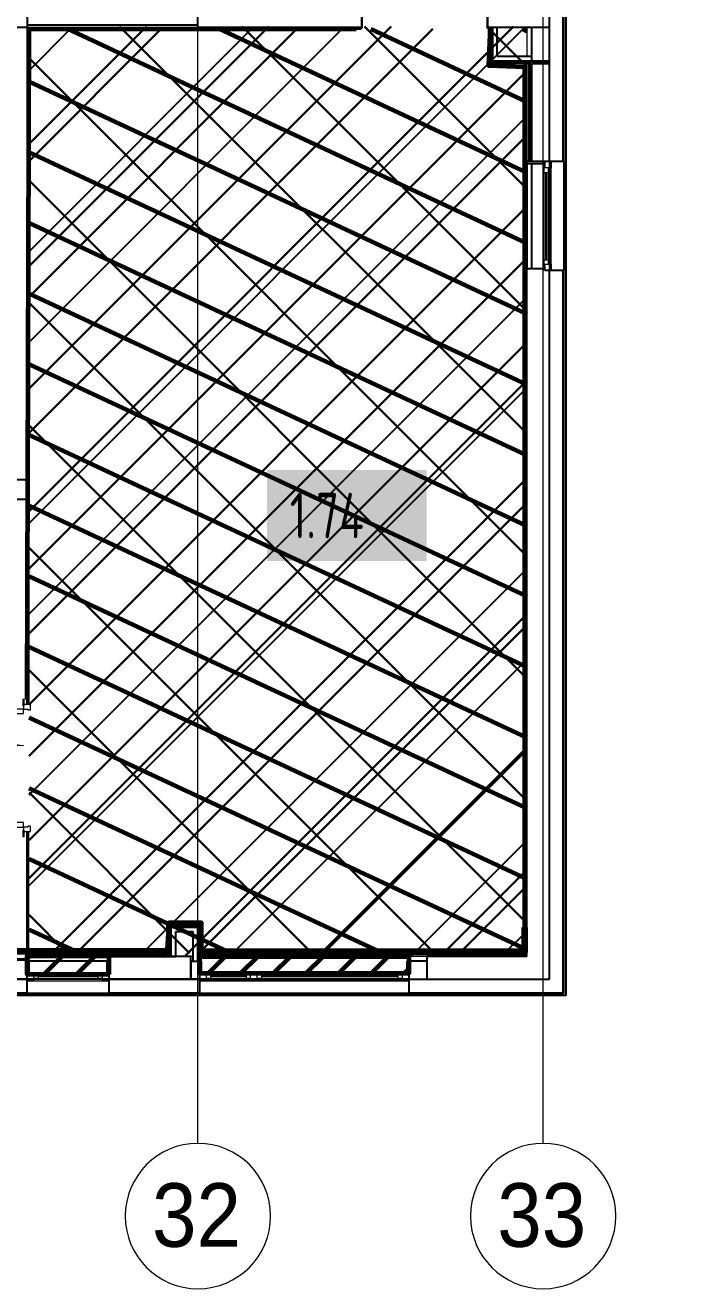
# Model space of a CAD drawing. Header units: millimetres. Extents: x -164500 to 426394, y -51911 to 102118.
# Drawn here: x 119374 to 126611, y -3642 to 10264 of the extents above; entities that cross this region are included whole.
import ezdxf
from ezdxf import colors
from ezdxf.entities.mleader import LeaderData, LeaderLine
from ezdxf.math import Vec2, Vec3

# ---------------------------------------------------------------- set-up
doc = ezdxf.new("R2010")
doc.units = ezdxf.units.MM
for name, color, linetype, lineweight in [('0) шлифовка', 5, 'Continuous', 60), ('1.4) Плинтус ПЛ-4', 6, 'Continuous', 60), ('179 подоконники', 5, 'Continuous', 60), ('5.2) Л-1 Линолеум', 100, 'Continuous', 30), ('7.1) НЗ Стяжка на теплый пол', 160, 'Continuous', 30), ('7.7) Плинтус', 222, 'Continuous', 90), ('9.1) Рулон', 30, 'Continuous', 30), ('A-FLOR', 7, 'Continuous', 9), ('A-GLAZ', 7, 'Continuous', 9), ('A-GLAZ-1', 7, 'Continuous', 5), ('Оси', 7, 'Continuous', 9), ('Оси-1', 7, 'Continuous', 20)]:
    doc.layers.add(name, color=color, linetype=linetype, lineweight=lineweight)
doc.layers.add('2) защита вин плитк', color=6, linetype='Continuous')
doc.layers.add('3.2.1) Нал-ой пол 4 вып', color=3, linetype='Continuous')
doc.layers.add('A-DOOR-1', color=7, linetype='Continuous', lineweight=5, true_color=0xc0c0c0)
doc.layers.add('A-DOOR-FRAM-1', color=7, linetype='Continuous', lineweight=5, true_color=0xc0c0c0)
doc.styles.add('Arial', font='arial.ttf', dxfattribs={"width": 0.9, "height": 700})
doc.styles.add('СПДС', font='ГОСТ тип А.ttf', dxfattribs={"width": 0.9})
pattern_1 = [(45, (205553.12, 26879), (-179.6051, 179.6051), [])]

# ---------------------------------------------------------------- blocks, each defined once
blk = doc.blocks.new('110_Дверь_СКБ_2Ст - Д-5_п_ Из игровой в коридор-32679362-Объем проектирования 1 этажа')
at = {"layer": 'A-DOOR-1'}
for p, q in [((662.5, 1010), (612.5, 1010)), ((612.5, 1010), (612.5, 110)), ((662.5, 110), (662.5, 1010)), ((-637.5, 510), (-637.5, 110)), ((-587.5, 510), (-637.5, 510)), ((-587.5, 110), (-587.5, 510)), ((-637.5, 110), (-587.5, 110)), ((612.5, 110), (662.5, 110))]:
    blk.add_line(p, q, dxfattribs=at)
for centre, radius, start, end in [((662.5, 110), 900, 90, 180), ((-637.5, 110), 400, 360, 90)]:
    blk.add_arc(centre, radius, start, end, dxfattribs=at)
at = {"layer": 'A-DOOR-FRAM-1'}
for p, q in [((-672.5, 118), (-742.5, 118)), ((-742.5, 118), (-742.5, 110)), ((-742.5, 110), (-672.5, 110)), ((-637.5, 110), (-687.5, 110)), ((-687.5, 110), (-687.5, 30)), ((-687.5, 30), (-627.5, 30)), ((-672.5, 30), (-687.5, 30)), ((-687.5, 30), (-687.5, -110)), ((-672.5, 110), (-672.5, 118)), ((-672.5, -110), (-672.5, 30)), ((-637.5, 60), (-637.5, 110)), ((-627.5, 60), (-637.5, 60)), ((-627.5, 30), (-627.5, 60)), ((662.5, 60), (652.5, 60)), ((652.5, 60), (652.5, 30)), ((652.5, 30), (712.5, 30)), ((662.5, 110), (662.5, 60)), ((712.5, 110), (662.5, 110)), ((767.5, 118), (697.5, 118)), ((697.5, 118), (697.5, 110)), ((697.5, 110), (767.5, 110)), ((712.5, 30), (697.5, 30)), ((697.5, 30), (697.5, -110)), ((712.5, 30), (712.5, 110)), ((712.5, -110), (712.5, 30)), ((767.5, 110), (767.5, 118)), ((-672.5, -110), (-742.5, -110)), ((-742.5, -110), (-742.5, -118)), ((-742.5, -118), (-672.5, -118)), ((-687.5, -110), (-672.5, -110)), ((-672.5, -118), (-672.5, -110)), ((697.5, -110), (712.5, -110)), ((767.5, -110), (697.5, -110)), ((697.5, -110), (697.5, -118)), ((697.5, -118), (767.5, -118)), ((767.5, -118), (767.5, -110))]:
    blk.add_line(p, q, dxfattribs=at)
blk = doc.blocks.new('120_Окно_СКБ_2Ст_Фрамуга сверху - 120_Окно_СКБ_2Ст_2300х2500_h_ ДОО-19727959-Объем проектирования 1 этажа')
at = {"layer": 'A-GLAZ'}
for p, q in [((-1150, -127), (-1150, -57)), ((-1150, -57), (-1080, -57)), ((-1080, -127), (-1150, -127)), ((-1080, -127), (-1100, -127)), ((-1100, -127), (-1100, -137)), ((-1100, -137), (540, -137)), ((540, -137), (-1100, -137)), ((-1080, -57), (-1080, -127)), ((520, -87), (-1080, -87)), ((-1080, -87), (-1080, -127)), ((-1030, -137), (-1030, -87)), ((470, -137), (470, -87)), ((520, -127), (520, -57)), ((520, -57), (590, -57)), ((520, -127), (520, -87)), ((590, -127), (520, -127)), ((540, -127), (520, -127)), ((540, -137), (540, -127)), ((590, -127), (570, -127)), ((570, -127), (570, -137)), ((570, -137), (1100, -137)), ((1100, -137), (570, -137)), ((590, -57), (590, -127)), ((1080, -87), (590, -87)), ((590, -87), (590, -127)), ((640, -137), (640, -87)), ((1030, -137), (1030, -87)), ((1080, -127), (1080, -57)), ((1080, -57), (1150, -57)), ((1080, -127), (1080, -87)), ((1150, -127), (1080, -127)), ((1100, -127), (1080, -127)), ((1100, -137), (1100, -127)), ((1150, -57), (1150, -127))]:
    blk.add_line(p, q, dxfattribs=at)
at = {"layer": 'A-GLAZ-1'}
for p, q in [((1150, -57), (-1150, -57)), ((-1130, -127), (-1100, -127)), ((-1080, -57), (1080, -57)), ((-1030, -107), (470, -107)), ((470, -117), (-1030, -117)), ((540, -127), (570, -127)), ((540, -127), (570, -127)), ((640, -107), (1030, -107)), ((1030, -117), (640, -117)), ((1100, -127), (1130, -127))]:
    blk.add_line(p, q, dxfattribs=at)
blk = doc.blocks.new('120_Окно_СКБ_1Ст - 120_Окно_СКБ_1Ст 900х2500_h_ с форточкой-V71-Объем проектирования 1 этажа')
at = {"layer": 'A-GLAZ'}
for p, q in [((-450, -127), (-450, -57)), ((-450, -57), (-380, -57)), ((-380, -127), (-450, -127)), ((-380, -127), (-400, -127)), ((-400, -127), (-400, -137)), ((-400, -137), (400, -137)), ((400, -137), (-400, -137)), ((-380, -57), (-380, -127)), ((380, -87), (-380, -87)), ((-380, -87), (-380, -127)), ((-330, -137), (-330, -87)), ((330, -137), (330, -87)), ((380, -127), (380, -57)), ((380, -57), (450, -57)), ((380, -127), (380, -87)), ((450, -127), (380, -127)), ((400, -127), (380, -127)), ((400, -137), (400, -127)), ((450, -57), (450, -127))]:
    blk.add_line(p, q, dxfattribs=at)
at = {"layer": 'A-GLAZ-1'}
for p, q in [((450, -57), (-450, -57)), ((-430, -127), (-400, -127)), ((-330, -107), (330, -107)), ((330, -117), (-330, -117)), ((400, -127), (430, -127))]:
    blk.add_line(p, q, dxfattribs=at)
blk = doc.blocks.new('120_Окно_СКБ_1Ст - 120_Окно_СКБ_1Ст 1200х2500_h_ с форточкой 3-24161067-Объем проектирования 1 этажа')
at = {"layer": 'A-GLAZ'}
for p, q in [((-600, -127), (-600, -57)), ((-600, -57), (-530, -57)), ((-530, -127), (-600, -127)), ((-530, -127), (-550, -127)), ((-550, -127), (-550, -137)), ((-550, -137), (550, -137)), ((550, -137), (-550, -137)), ((-530, -57), (-530, -127)), ((530, -87), (-530, -87)), ((-530, -87), (-530, -127)), ((-480, -137), (-480, -87)), ((480, -137), (480, -87)), ((530, -127), (530, -57)), ((530, -57), (600, -57)), ((530, -127), (530, -87)), ((600, -127), (530, -127)), ((550, -127), (530, -127)), ((550, -137), (550, -127)), ((600, -57), (600, -127))]:
    blk.add_line(p, q, dxfattribs=at)
at = {"layer": 'A-GLAZ-1'}
for p, q in [((600, -57), (-600, -57)), ((-580, -127), (-550, -127)), ((-480, -107), (480, -107)), ((480, -117), (-480, -117)), ((550, -127), (580, -127))]:
    blk.add_line(p, q, dxfattribs=at)
blk = doc.blocks.new('110_Дверь_СКБ_2Ст - Д-5_п__в составе перегородки _не входит в спец__-32680960-Объем проектирования 1 этажа')
at = {"layer": 'A-DOOR-1'}
for p, q in [((-638, 901), (-638, 0)), ((-588, 901), (-638, 901)), ((-588, 0), (-588, 901)), ((662, 401), (612, 401)), ((612, 401), (612, 0)), ((662, 0), (662, 401)), ((-638, 0), (-588, 0)), ((612, 0), (662, 0))]:
    blk.add_line(p, q, dxfattribs=at)
for centre, radius, start, end in [((-638, 0), 900, 0, 90), ((662, 0), 400, 90, 180)]:
    blk.add_arc(centre, radius, start, end, dxfattribs=at)
at = {"layer": 'A-DOOR-FRAM-1'}
for p, q in [((-672, 8), (-742, 8)), ((-742, 8), (-742, 0)), ((-742, 0), (-672, 0)), ((-638, 0), (-688, 0)), ((-688, 0), (-688, -79)), ((-672, 0), (-688, 0)), ((-688, 0), (-688, -1)), ((-672, 0), (-672, 8)), ((-672, -1), (-672, 0)), ((-638, -49), (-638, 0)), ((662, 0), (662, -49)), ((712, 0), (662, 0)), ((768, 8), (698, 8)), ((698, 8), (698, 0)), ((712, 0), (698, 0)), ((698, 0), (698, -1)), ((698, 0), (768, 0)), ((712, -79), (712, 0)), ((712, -1), (712, 0)), ((768, 0), (768, 8)), ((-672, -1), (-742, -1)), ((-742, -1), (-742, -9)), ((-742, -9), (-672, -9)), ((-688, -79), (-628, -79)), ((-688, -1), (-672, -1)), ((-672, -9), (-672, -1)), ((-628, -49), (-638, -49)), ((-628, -79), (-628, -49)), ((662, -49), (652, -49)), ((652, -49), (652, -79)), ((652, -79), (712, -79)), ((698, -1), (712, -1)), ((768, -1), (698, -1)), ((698, -1), (698, -9)), ((698, -9), (768, -9)), ((768, -9), (768, -1))]:
    blk.add_line(p, q, dxfattribs=at)
blk = doc.blocks.new('Ось сетки - D8-29747960-Объем проектирования 1 этажа')
at = {"layer": 'Оси-1'}
for start, end in [(360, 180), (180, 360)]:
    blk.add_arc((0, 0), 4, start, end, dxfattribs=at)

msp = doc.modelspace()

# ---------------------------------------------------------------- hatches: boundary and pattern name
at = {"layer": '0) шлифовка', "true_color": 0x2776bb}
h = msp.add_hatch(dxfattribs=at)
h.set_pattern_fill('ANSI31', color=152, scale=222, angle=110)
h.paths.add_polyline_path([(124894.702, 10222.938), (119415.702, 10222.938), (119415.702, 23.938), (124894.702, 23.938)])
at = {"layer": '179 подоконники'}
h = msp.add_hatch(dxfattribs=at)
h.set_pattern_fill('ANSI31', color=256, scale=80)
h.set_pattern_definition(pattern_1)
h.paths.add_polyline_path([(120294.702, -184.062), (119394.702, -184.062), (119394.702, 22.065), (120294.702, 22.065)])
h = msp.add_hatch(dxfattribs=at)
h.set_pattern_fill('ANSI31', color=256, scale=80)
h.set_pattern_definition(pattern_1)
h.paths.add_polyline_path([(121294.702, 13.938), (123594.702, 13.938), (123594.702, -174.062), (121294.702, -174.062)])
at = {"layer": '2) защита вин плитк'}
h = msp.add_hatch(dxfattribs=at)
h.set_pattern_fill('ANSI31', color=256, scale=222)
h.paths.add_polyline_path([(124894.702, 10222.938), (119415.702, 10222.938), (119415.702, 23.938), (124894.702, 23.938)])
at = {"layer": '3.2.1) Нал-ой пол 4 вып'}
h = msp.add_hatch(dxfattribs=at)
h.set_pattern_fill('ANSI31', color=256, scale=300)
h.paths.add_polyline_path([(124894.702, 10250.774), (119415.702, 10250.774), (119415.702, 51.774), (124894.702, 51.774)])
at = {"layer": '5.2) Л-1 Линолеум'}
h = msp.add_hatch(dxfattribs=at)
h.set_pattern_fill('ANSI37', color=256, scale=300)
h.paths.add_polyline_path([(124894.702, 10250.774), (119415.702, 10250.774), (119415.702, 51.774), (124894.702, 51.774)])
at = {"layer": '7.1) НЗ Стяжка на теплый пол'}
h = msp.add_hatch(dxfattribs=at)
h.set_pattern_fill('ANSI31', color=256, scale=333)
h.paths.add_polyline_path([(124894.702, 10222.938), (119415.702, 10222.938), (119415.702, 23.938), (124894.702, 23.938)])

# ---------------------------------------------------------------- linework, layer by layer
for p, q in [((125144.702, 8763.982), (125144.702, 21263.938)), ((125324.702, 11585.938), (125324.702, -416.062)), ((121274.702, 10223.938), (121274.702, 10633.938)), ((125294.702, 8763.982), (125294.702, 10683.938)), ((125297.702, 8763.982), (125297.702, 10683.938)), ((125302.702, 8763.982), (125302.702, 10683.938)), ((119394.702, 10463.938), (119394.702, 5042.938)), ((111994.702, 10243.938), (119394.702, 10243.938)), ((121274.702, 10263.938), (119394.702, 10263.938)), ((121274.702, 10223.938), (119414.702, 10223.938)), ((119415.702, 5042.938), (119415.702, 10222.938)), ((119415.702, 10222.938), (123069.702, 10222.938)), ((121274.702, 10223.938), (121274.702, 10263.938)), ((121274.702, 10243.938), (123014.702, 10243.938)), ((123069.702, 10223.938), (121274.702, 10223.938)), ((123069.702, 10222.938), (123069.702, 10223.938)), ((124469.702, 10235.938), (124469.702, 10223.938)), ((124470.202, 10223.938), (124469.702, 10223.938)), ((124469.702, 10223.938), (124469.702, 10222.938)), ((124469.702, 10223.938), (124494.702, 10223.938)), ((124469.702, 10222.938), (124470.202, 10222.938)), ((124470.202, 10222.938), (124470.202, 10223.938)), ((124474.702, 10223.438), (124473.702, 10223.438)), ((124473.702, 10223.438), (124473.702, 9822.938)), ((124474.702, 10235.938), (124474.702, 10223.938)), ((124494.702, 10235.938), (124494.702, 9843.938)), ((124507.202, 9856.438), (124507.202, 10235.938)), ((124519.702, 9868.938), (124519.702, 10235.938)), ((124524.702, 10243.938), (125144.702, 10243.938)), ((124569.702, 9918.938), (124569.702, 10243.938)), ((124944.702, 10243.938), (124944.702, 9868.938)), ((124944.702, 9918.938), (124569.702, 9918.938)), ((124473.702, 9822.938), (124869.702, 9822.938)), ((124919.702, 9843.938), (124494.702, 9843.938)), ((124932.202, 9856.438), (124507.202, 9856.438)), ((125144.702, 9868.938), (124519.702, 9868.938)), ((124869.702, 9843.938), (124869.702, 8743.482)), ((124869.702, 9823.938), (124874.702, 9823.938)), ((124874.702, 9823.938), (124874.702, 8987.224)), ((124894.702, 8743.982), (124894.702, 9843.938)), ((124919.702, 8763.982), (124919.702, 9843.938)), ((124932.202, 8763.982), (124932.202, 9856.438)), ((124944.702, 9856.438), (125144.702, 9856.438)), ((124944.702, 9843.938), (124944.702, 8763.982)), ((124944.702, 9843.938), (125144.702, 9843.938)), ((124874.702, 9519.028), (124873.702, 9519.028)), ((124873.702, 9519.028), (124873.702, 9465.167)), ((124873.702, 9465.167), (124874.702, 9465.167)), ((124874.702, 9304.468), (124873.702, 9304.468)), ((124873.702, 9304.468), (124873.702, 9240.714)), ((124873.702, 9240.714), (124874.702, 9240.714)), ((124874.702, 8987.224), (124873.702, 8987.224)), ((124873.702, 8987.224), (124873.702, 8763.982)), ((124874.702, 8763.982), (124874.702, 8987.224)), ((124873.702, 8763.982), (124874.702, 8763.982)), ((125294.702, 8763.982), (124874.702, 8763.982)), ((125092.702, 8743.982), (125092.702, 8763.982)), ((125144.702, 8763.982), (125144.702, 7563.982)), ((125294.702, 8763.982), (125302.702, 8763.982)), ((125302.702, 8763.982), (125302.702, 7563.982)), ((124869.702, 8743.482), (124894.702, 8743.482)), ((124869.702, 7584.982), (124869.702, 8743.482)), ((124894.702, 8743.982), (125092.702, 8743.982)), ((124894.702, 8743.982), (124894.702, 8742.982)), ((124894.702, 8742.982), (124894.702, 7584.982)), ((124894.702, 8742.982), (125092.702, 8742.982)), ((124944.702, 8743.982), (124944.702, 7584.982)), ((125092.702, 8742.982), (125092.702, 8743.982)), ((124869.702, 7584.982), (124894.702, 7584.982)), ((124874.702, 7564.745), (124873.702, 7564.745)), ((124873.702, 7564.745), (124873.702, 7126.199)), ((124894.702, 7563.982), (124874.702, 7563.982)), ((125092.702, 7584.982), (124894.702, 7584.982)), ((124894.702, 7584.982), (124894.702, 7583.982)), ((124894.702, 13.938), (124894.702, 7583.982)), ((125092.702, 7583.982), (124894.702, 7583.982)), ((125092.702, 7583.982), (125092.702, 7584.982)), ((125092.702, 7563.982), (125092.702, 7583.982)), ((125294.702, 7563.982), (125092.702, 7563.982)), ((125144.702, -236.062), (125144.702, 7563.982)), ((125302.702, 7563.982), (125294.702, 7563.982)), ((125294.702, -386.062), (125294.702, 7563.982)), ((125297.702, -389.062), (125297.702, 7563.982)), ((125302.702, -394.062), (125302.702, 7563.982)), ((124873.702, 7126.199), (124874.702, 7126.199)), ((124873.702, 7006.022), (124873.702, 7126.199)), ((124873.702, 7006.022), (124874.702, 7006.022)), ((124873.702, 6483.938), (124874.702, 6483.938)), ((124873.702, 6352.741), (124873.702, 6483.938)), ((124873.702, 6352.741), (124873.702, 6007.066)), ((124874.702, 6352.741), (124873.702, 6352.741)), ((124873.702, 6109.802), (124874.702, 6109.802)), ((124874.702, 6085.479), (124873.702, 6085.479)), ((124873.702, 6007.066), (124874.702, 6007.066)), ((124873.702, 5892.383), (124873.702, 6007.066)), ((124873.702, 5892.383), (124874.702, 5892.383)), ((124873.702, 5617.162), (124874.702, 5617.162)), ((124873.702, 5227.259), (124873.702, 5617.162)), ((118524.702, 5263.938), (119394.702, 5263.938)), ((124874.702, 5227.259), (124873.702, 5227.259)), ((124873.702, 5227.259), (124873.702, 4833.283)), ((119415.702, 5043.938), (118524.702, 5043.938)), ((119415.702, 5042.938), (119394.702, 5042.938)), ((119394.702, 5042.938), (119394.702, 2788.938)), ((119395.702, 2788.938), (119395.702, 5042.938)), ((124873.702, 4833.283), (124874.702, 4833.283)), ((124874.702, 4785.889), (124873.702, 4785.889)), ((124873.702, 4785.889), (124873.702, 4686.632)), ((124873.702, 4686.632), (124874.702, 4686.632)), ((124873.702, 4296.728), (124873.702, 4686.632)), ((124873.702, 4499.978), (124874.702, 4499.978)), ((124874.702, 4472.306), (124873.702, 4472.306)), ((124873.702, 4296.728), (124873.702, 4286.728)), ((124873.702, 4296.728), (124874.702, 4296.728)), ((124873.702, 4286.728), (124874.702, 4286.728)), ((124873.702, 3907.51), (124873.702, 4286.728)), ((124873.702, 4126.631), (124874.702, 4126.631)), ((124874.702, 4107.867), (124873.702, 4107.867)), ((124873.702, 3969.244), (124874.702, 3969.244)), ((124874.702, 3958.552), (124873.702, 3958.552)), ((124874.702, 3907.51), (124873.702, 3907.51)), ((124873.702, 3907.51), (124873.702, 3691.118)), ((124873.702, 3691.118), (124874.702, 3691.118)), ((124873.702, 3632.916), (124873.702, 3691.118)), ((124873.702, 3632.916), (124874.702, 3632.916)), ((124873.702, 3622.916), (124874.702, 3622.916)), ((124873.702, 3291.214), (124873.702, 3622.916)), ((124873.702, 3291.214), (124874.702, 3291.214)), ((124874.702, 2839.342), (124873.702, 2839.342)), ((124873.702, 2839.342), (124873.702, 2838.41)), ((124873.702, 2838.959), (124874.702, 2838.959)), ((124873.702, 2838.41), (124874.702, 2838.41)), ((124874.702, 2738.08), (124873.702, 2738.08)), ((124873.702, 2738.08), (124873.702, 2736.982)), ((124873.702, 2737.531), (124874.702, 2737.531)), ((124873.702, 2736.982), (124874.702, 2736.982)), ((124874.702, 2636.651), (124873.702, 2636.651)), ((124873.702, 2636.651), (124873.702, 2635.554)), ((124873.702, 2636.102), (124874.702, 2636.102)), ((124873.702, 2635.554), (124874.702, 2635.554)), ((124873.702, 2177.162), (124874.702, 2177.162)), ((124873.702, 1713.967), (124873.702, 2177.162)), ((124873.702, 1902.784), (124874.702, 1902.784)), ((124873.702, 1892.1), (124874.702, 1892.1)), ((124874.702, 1787.259), (124873.702, 1787.259)), ((124873.702, 1763.41), (124874.702, 1763.41)), ((124873.702, 1713.967), (124873.702, 1312.853)), ((124874.702, 1516.172), (124873.702, 1516.172)), ((119394.702, 1388.938), (119394.702, -36.062)), ((119395.702, 34.938), (119395.702, 1388.938)), ((124873.702, 856.728), (124873.702, 1312.853)), ((124873.702, 1263.41), (124874.702, 1263.41)), ((124873.702, 1246.632), (124874.702, 1246.632)), ((124873.702, 1206.333), (124874.702, 1206.333)), ((124873.702, 1122.784), (124874.702, 1122.784)), ((124873.702, 856.728), (124874.702, 856.728)), ((124873.702, 853.077), (124874.702, 853.077)), ((124873.702, 463.174), (124873.702, 853.077)), ((124874.702, 463.174), (124873.702, 463.174)), ((124873.702, 463.174), (124873.702, 205.911)), ((120933.702, 384.938), (120933.702, 34.938)), ((121315.702, 384.938), (120933.702, 384.938)), ((121294.702, 363.938), (120954.702, 363.938)), ((120954.702, 363.938), (120954.702, 13.938)), ((120954.702, 13.938), (120954.702, 363.938)), ((120954.702, 363.938), (121294.702, 363.938)), ((120967.202, 351.438), (121282.202, 351.438)), ((120967.202, 13.938), (120967.202, 351.438)), ((120979.702, 338.938), (121269.702, 338.938)), ((120979.702, 13.938), (120979.702, 338.938)), ((121029.702, 288.938), (121219.702, 288.938)), ((121029.702, 13.938), (121029.702, 288.938)), ((121219.702, 288.938), (121219.702, -36.062)), ((121269.702, 338.938), (121269.702, -36.062)), ((121282.202, 351.438), (121282.202, -36.062)), ((121294.702, -386.062), (121294.702, 363.938)), ((121294.702, 363.938), (121294.702, 34.938)), ((121315.702, 34.938), (121315.702, 384.938)), ((124874.702, 230.235), (124873.702, 230.235)), ((124873.702, 220.235), (124874.702, 220.235)), ((124873.702, 205.911), (124874.702, 205.911)), ((124874.702, 195.911), (124873.702, 195.911)), ((124873.702, 195.911), (124873.702, 117.499)), ((120294.702, 38.938), (119394.702, 38.938)), ((119394.702, 33.938), (120294.702, 33.938)), ((119394.702, 13.938), (120294.702, 13.938)), ((120933.702, 34.938), (119395.702, 34.938)), ((120294.702, 13.938), (120294.702, 38.938)), ((120294.702, 33.938), (120294.702, 13.938)), ((121194.702, 13.938), (120294.702, 13.938)), ((120294.702, 13.938), (120294.702, -236.062)), ((120294.702, 13.938), (120954.702, 13.938)), ((120954.702, 13.938), (121029.702, 13.938)), ((121194.702, -36.062), (121194.702, 13.938)), ((121294.702, 33.938), (121314.702, 33.938)), ((121314.702, 33.938), (121314.702, 34.938)), ((124873.702, 34.938), (121315.702, 34.938)), ((124894.702, 13.938), (123794.702, 13.938)), ((123794.702, 13.938), (123794.702, -236.062)), ((124873.702, 117.499), (124874.702, 117.499)), ((124873.702, 23.938), (124873.702, 117.499)), ((124873.702, 23.938), (124874.702, 23.938)), ((124874.702, 33.938), (124874.702, 23.938)), ((124874.702, 23.938), (124894.702, 23.938)), ((118894.702, -11.062), (119394.702, -11.062)), ((118894.702, -23.562), (119394.702, -23.562)), ((119394.702, -386.062), (119394.702, -36.062)), ((119394.702, -36.062), (119394.702, -184.062)), ((119414.702, -36.062), (119394.702, -36.062)), ((120274.702, -36.062), (119414.702, -36.062)), ((119414.702, -184.062), (119414.702, -36.062)), ((119415.702, -36.062), (119414.702, -36.062)), ((119415.702, -184.062), (119415.702, -36.062)), ((120273.702, -36.062), (120273.702, -184.062)), ((120274.702, -36.062), (120273.702, -36.062)), ((120274.702, -36.062), (120274.702, -184.062)), ((120294.702, -36.062), (120274.702, -36.062)), ((120294.702, -184.062), (120294.702, -36.062)), ((121194.702, -36.062), (121194.702, -236.062)), ((121194.702, -236.062), (121194.702, -36.062)), ((121194.702, -36.062), (121294.702, -36.062)), ((121314.702, -36.062), (121294.702, -36.062)), ((121314.702, -184.062), (121314.702, -36.062)), ((121315.702, -36.062), (121314.702, -36.062)), ((121315.702, -184.062), (121315.702, -36.062)), ((123573.702, -36.062), (123573.702, -184.062)), ((123574.702, -36.062), (123573.702, -36.062)), ((123574.702, -36.062), (123574.702, -184.062)), ((123594.702, -36.062), (123574.702, -36.062)), ((123794.702, -36.062), (123594.702, -36.062)), ((123594.702, -36.062), (123594.702, -386.062)), ((121294.702, -236.062), (117094.702, -236.062)), ((118894.702, -236.062), (119394.702, -236.062)), ((119394.702, -184.062), (119414.702, -184.062)), ((120294.702, -236.062), (119394.702, -236.062)), ((119414.702, -184.062), (119415.702, -184.062)), ((120273.702, -184.062), (120274.702, -184.062)), ((120274.702, -184.062), (120294.702, -184.062)), ((120294.702, -236.062), (120294.702, -386.062)), ((120294.702, -236.062), (121194.702, -236.062)), ((121194.702, -236.062), (121294.702, -236.062)), ((121294.702, -184.062), (121314.702, -184.062)), ((121294.702, -236.062), (123594.702, -236.062)), ((123594.702, -236.062), (121294.702, -236.062)), ((121314.702, -184.062), (121315.702, -184.062)), ((123573.702, -184.062), (123574.702, -184.062)), ((123574.702, -184.062), (123594.702, -184.062)), ((123594.702, -236.062), (124894.702, -236.062)), ((123594.702, -236.062), (125144.702, -236.062)), ((125324.702, -416.062), (109544.702, -416.062)), ((117994.702, -386.062), (119394.702, -386.062)), ((117994.702, -389.062), (119394.702, -389.062)), ((117994.702, -394.062), (119394.702, -394.062)), ((119394.702, -394.062), (119394.702, -386.062)), ((120294.702, -394.062), (119394.702, -394.062)), ((120294.702, -386.062), (120294.702, -394.062)), ((120294.702, -386.062), (121294.702, -386.062)), ((120294.702, -389.062), (121294.702, -389.062)), ((120294.702, -394.062), (121294.702, -394.062)), ((121294.702, -394.062), (121294.702, -386.062)), ((123594.702, -394.062), (121294.702, -394.062)), ((123594.702, -386.062), (123594.702, -394.062)), ((123594.702, -386.062), (125294.702, -386.062)), ((123594.702, -389.062), (125297.702, -389.062)), ((123594.702, -394.062), (125302.702, -394.062))]:
    msp.add_line(p, q)
at = {"flags": 128}
for points in [[(124873.702, 4890.507), (124873.702, 4902.233), (124873.702, 4914.696), (124873.702, 4927.417), (124873.702, 4939.908), (124873.702, 4951.687), (124873.702, 4962.303), (124873.702, 4971.347), (124873.702, 4978.472), (124873.702, 4983.404), (124873.702, 4985.954), (124873.702, 4986.023), (124873.702, 4983.609), (124873.702, 4978.805), (124873.702, 4971.795), (124873.702, 4962.849), (124873.702, 4952.31)], [(124873.702, 4839.006), (124873.702, 4849.573), (124873.702, 4861.132), (124873.702, 4873.334), (124873.702, 4885.807), (124873.702, 4898.173), (124873.702, 4910.056), (124873.702, 4921.094), (124873.702, 4930.953), (124873.702, 4939.332), (124873.702, 4945.978), (124873.702, 4950.687), (124873.702, 4953.318), (124873.702, 4953.79), (124873.702, 4952.089), (124873.702, 4948.267), (124873.702, 4942.439), (124873.702, 4934.783), (124873.702, 4925.531)], [(124873.702, 4952.31), (124873.702, 4940.584), (124873.702, 4928.121), (124873.702, 4915.4), (124873.702, 4902.909), (124873.702, 4891.13), (124873.702, 4880.514), (124873.702, 4871.47), (124873.702, 4864.345), (124873.702, 4859.413), (124873.702, 4856.863), (124873.702, 4856.794), (124873.702, 4859.208), (124873.702, 4864.012), (124873.702, 4871.022), (124873.702, 4879.968), (124873.702, 4890.507)], [(124873.702, 4925.531), (124873.702, 4914.965), (124873.702, 4903.405), (124873.702, 4891.203), (124873.702, 4878.73), (124873.702, 4866.364), (124873.702, 4854.482), (124873.702, 4843.443), (124873.702, 4833.585), (124873.702, 4825.205), (124873.702, 4818.56), (124873.702, 4813.85), (124873.702, 4811.219), (124873.702, 4810.747), (124873.702, 4812.448), (124873.702, 4816.271), (124873.702, 4822.099), (124873.702, 4829.755), (124873.702, 4839.006)], [(124873.702, 4811.777), (124873.702, 4819.702), (124873.702, 4828.372), (124873.702, 4837.523), (124873.702, 4846.878), (124873.702, 4856.152), (124873.702, 4865.064), (124873.702, 4873.343), (124873.702, 4880.737), (124873.702, 4887.022), (124873.702, 4892.006), (124873.702, 4895.538), (124873.702, 4897.511), (124873.702, 4897.865), (124873.702, 4896.589), (124873.702, 4893.723), (124873.702, 4889.352), (124873.702, 4883.61), (124873.702, 4876.671)], [(124873.702, 4876.671), (124873.702, 4868.746), (124873.702, 4860.076), (124873.702, 4850.925), (124873.702, 4841.57), (124873.702, 4832.296), (124873.702, 4823.384), (124873.702, 4815.105), (124873.702, 4807.711), (124873.702, 4801.426), (124873.702, 4796.442), (124873.702, 4792.91), (124873.702, 4790.937), (124873.702, 4790.583), (124873.702, 4791.859), (124873.702, 4794.726), (124873.702, 4799.096), (124873.702, 4804.838), (124873.702, 4811.777)], [(124873.702, 4728.315), (124873.702, 4743.45), (124873.702, 4759.752), (124873.702, 4776.668), (124873.702, 4793.621), (124873.702, 4810.034), (124873.702, 4825.348), (124873.702, 4839.041), (124873.702, 4850.647), (124873.702, 4859.771), (124873.702, 4866.102), (124873.702, 4869.425), (124873.702, 4869.626), (124873.702, 4866.698), (124873.702, 4860.742), (124873.702, 4851.96), (124873.702, 4840.651), (124873.702, 4827.201)], [(124873.702, 4798.083), (124873.702, 4802.132), (124873.702, 4806.518), (124873.702, 4811.126), (124873.702, 4815.838), (124873.702, 4820.529), (124873.702, 4825.078), (124873.702, 4829.367), (124873.702, 4833.283)], [(124873.702, 4827.201), (124873.702, 4812.066), (124873.702, 4795.763), (124873.702, 4778.848), (124873.702, 4761.895), (124873.702, 4745.482), (124873.702, 4730.168), (124873.702, 4716.475), (124873.702, 4704.869), (124873.702, 4695.745), (124873.702, 4689.414), (124873.702, 4686.091), (124873.702, 4685.89), (124873.702, 4688.817), (124873.702, 4694.773), (124873.702, 4703.556), (124873.702, 4714.864), (124873.702, 4728.315)], [(124873.702, 4786.926), (124873.702, 4789.705), (124873.702, 4792.705), (124873.702, 4795.824), (124873.702, 4798.956), (124873.702, 4801.994), (124873.702, 4804.834), (124873.702, 4807.38), (124873.702, 4809.546), (124873.702, 4811.257), (124873.702, 4812.454), (124873.702, 4813.099), (124873.702, 4813.167), (124873.702, 4812.658), (124873.702, 4811.588), (124873.702, 4809.994), (124873.702, 4807.93), (124873.702, 4805.467)], [(124873.702, 4805.467), (124873.702, 4802.688), (124873.702, 4799.687), (124873.702, 4796.568), (124873.702, 4793.436), (124873.702, 4790.399), (124873.702, 4787.558), (124873.702, 4785.012), (124873.702, 4782.847), (124873.702, 4781.136), (124873.702, 4779.938), (124873.702, 4779.294), (124873.702, 4779.225), (124873.702, 4779.734), (124873.702, 4780.804), (124873.702, 4782.398), (124873.702, 4784.462), (124873.702, 4786.926)], [(124873.702, 4785.889), (124873.702, 4786.053), (124873.702, 4787.021), (124873.702, 4788.766), (124873.702, 4791.241), (124873.702, 4794.375), (124873.702, 4798.083)], [(124873.702, 4705.776), (124873.702, 4709.291), (124873.702, 4713.121), (124873.702, 4717.15), (124873.702, 4721.256), (124873.702, 4725.315), (124873.702, 4729.202), (124873.702, 4732.8), (124873.702, 4735.999), (124873.702, 4738.703), (124873.702, 4740.829), (124873.702, 4742.312), (124873.702, 4743.108), (124873.702, 4743.192), (124873.702, 4742.561), (124873.702, 4741.235), (124873.702, 4739.255), (124873.702, 4736.68), (124873.702, 4733.588)], [(124873.702, 4733.588), (124873.702, 4730.074), (124873.702, 4726.244), (124873.702, 4722.214), (124873.702, 4718.108), (124873.702, 4714.049), (124873.702, 4710.162), (124873.702, 4706.564), (124873.702, 4703.365), (124873.702, 4700.661), (124873.702, 4698.535), (124873.702, 4697.052), (124873.702, 4696.256), (124873.702, 4696.173), (124873.702, 4696.803), (124873.702, 4698.129), (124873.702, 4700.109), (124873.702, 4702.685), (124873.702, 4705.776)], [(124873.702, 4619.013), (124873.702, 4630.74), (124873.702, 4643.203), (124873.702, 4655.924), (124873.702, 4668.414), (124873.702, 4680.194), (124873.702, 4690.809), (124873.702, 4699.853), (124873.702, 4706.978), (124873.702, 4711.911), (124873.702, 4714.46), (124873.702, 4714.53), (124873.702, 4712.116), (124873.702, 4707.312), (124873.702, 4700.302), (124873.702, 4691.356), (124873.702, 4680.817)], [(124873.702, 4680.817), (124873.702, 4669.091), (124873.702, 4656.627), (124873.702, 4643.906), (124873.702, 4631.416), (124873.702, 4619.637), (124873.702, 4609.021), (124873.702, 4599.977), (124873.702, 4592.852), (124873.702, 4587.92), (124873.702, 4585.37), (124873.702, 4585.301), (124873.702, 4587.714), (124873.702, 4592.519), (124873.702, 4599.528), (124873.702, 4608.475), (124873.702, 4619.013)], [(124873.702, 4456.812), (124873.702, 4475.34), (124873.702, 4495.342), (124873.702, 4516.136), (124873.702, 4537.015), (124873.702, 4557.267), (124873.702, 4576.203), (124873.702, 4593.177), (124873.702, 4607.613), (124873.702, 4619.018), (124873.702, 4627.004), (124873.702, 4631.299), (124873.702, 4631.757), (124873.702, 4628.361), (124873.702, 4621.229), (124873.702, 4610.602), (124873.702, 4596.842), (124873.702, 4580.419)], [(124873.702, 4580.419), (124873.702, 4561.891), (124873.702, 4541.89), (124873.702, 4521.095), (124873.702, 4500.217), (124873.702, 4479.965), (124873.702, 4461.029), (124873.702, 4444.054), (124873.702, 4429.618), (124873.702, 4418.213), (124873.702, 4410.227), (124873.702, 4405.933), (124873.702, 4405.475), (124873.702, 4408.87), (124873.702, 4416.003), (124873.702, 4426.63), (124873.702, 4440.389), (124873.702, 4456.812)]]:
    msp.add_lwpolyline(points, dxfattribs=at)
for points, knots in [([(124873.702, 7564.745), (124873.702, 7385.915), (124873.702, 7341.791), (124873.702, 7134.807), (124873.702, 7006.022)], [-5.139172569, -5.139172569, -5.139172569, -5.139172569, -2.617751247, 0, 0, 0, 0]), ([(124873.702, 6483.938), (124873.702, 6337.797), (124873.702, 6226.597), (124873.702, 6136.8), (124873.702, 6007.947), (124873.702, 5950.565), (124873.702, 5892.383)], [-2.688976603, -2.688976603, -2.688976603, -2.688976603, -1.942834506, -1.191310746, -0.524463813, 0, 0, 0, 0]), ([(124873.702, 6085.479), (124873.702, 6086.608), (124873.702, 6094.218), (124873.702, 6102.515), (124873.702, 6109.802)], [-1.2723760069, -1.2723760069, -1.2723760069, -1.2723760069, -1.2529499683, -1.1427281374, -1.1427281374, -1.1427281374, -1.1427281374]), ([(124873.702, 6109.802), (124873.702, 6102.515), (124873.702, 6094.218), (124873.702, 6086.608), (124873.702, 6085.479)], [1.1427281374, 1.1427281374, 1.1427281374, 1.1427281374, 1.2529499683, 1.2723760069, 1.2723760069, 1.2723760069, 1.2723760069]), ([(124873.702, 4499.978), (124873.702, 4390.672), (124873.702, 4332.292), (124873.702, 4228.715), (124873.702, 4146.276), (124873.702, 4107.867)], [0, 0, 0, 0, 0.787044091, 1.615543967, 2.248131838, 2.248131838, 2.248131838, 2.248131838]), ([(124873.702, 3969.244), (124873.702, 3886.262), (124873.702, 3849.809), (124873.702, 3801.273), (124873.702, 3705.873), (124873.702, 3670.266), (124873.702, 3632.916)], [0, 0, 0, 0, 0.382944092, 0.819442362, 1.252949968, 1.618625423, 1.618625423, 1.618625423, 1.618625423]), ([(124873.702, 3622.916), (124873.702, 3660.189), (124873.702, 3695.723), (124873.702, 3790.927), (124873.702, 3839.363), (124873.702, 3875.74), (124873.702, 3958.552)], [-1.618625423, -1.618625423, -1.618625423, -1.618625423, -1.252949968, -0.819442362, -0.382944092, 0, 0, 0, 0]), ([(124873.702, 1892.1), (124873.702, 1719.792), (124873.702, 1679.408), (124873.702, 1472.052), (124873.702, 1206.333), (124873.702, 1206.333)], [-5.726484311, -5.726484311, -5.726484311, -5.726484311, -4.176469865, -2.110487556, 0, 0, 0, 0]), ([(124873.702, 1206.333), (124873.702, 1206.333), (124873.702, 1472.052), (124873.702, 1679.408), (124873.702, 1719.792), (124873.702, 1892.1)], [0, 0, 0, 0, 2.110487556, 4.176469865, 5.726484311, 5.726484311, 5.726484311, 5.726484311]), ([(124873.702, 230.235), (124873.702, 222.948), (124873.702, 214.651), (124873.702, 207.04), (124873.702, 205.911)], [1.1427281374, 1.1427281374, 1.1427281374, 1.1427281374, 1.2529499683, 1.2723760069, 1.2723760069, 1.2723760069, 1.2723760069]), ([(124873.702, 195.911), (124873.702, 197.04), (124873.702, 204.651), (124873.702, 212.948), (124873.702, 220.235)], [-1.2723760069, -1.2723760069, -1.2723760069, -1.2723760069, -1.2529499683, -1.1427281374, -1.1427281374, -1.1427281374, -1.1427281374])]:
    msp.add_open_spline(points, degree=3, knots=knots)
at = {"layer": '1.4) Плинтус ПЛ-4'}
for points in [[(119393.702, 2843.938), (119415.702, 10222.938), (123014.702, 10222.938)], [(124489.702, 10243.938), (124473.702, 9822.938), (124869.702, 9807.888), (124869.702, 13.938)], [(121315.702, 13.938), (121314.702, 383.938), (120954.702, 383.938), (120933.702, 34.938)]]:
    msp.add_lwpolyline(points, dxfattribs=at)
at = {"layer": '179 подоконники'}
for points in [[(120294.702, -184.062), (119394.702, -184.062), (119394.702, 22.065), (120294.702, 22.065)], [(121294.702, 13.938), (123594.702, 13.938), (123594.702, -174.062), (121294.702, -174.062)]]:
    msp.add_lwpolyline(points, close=True, dxfattribs=at)
at = {"layer": '7.7) Плинтус'}
for points in [[(121315.702, 72.158), (124873.702, 70.718), (124873.702, 334.542)], [(116432.467, 72.158), (120933.702, 72.158)]]:
    msp.add_lwpolyline(points, dxfattribs=at)
at = {"layer": 'A-FLOR'}
for p, q in [((119414.702, 10223.938), (119414.702, 2808.938)), ((119415.702, 10223.938), (121274.702, 10223.938)), ((121274.702, 10223.938), (123069.702, 10223.938)), ((123069.702, 10223.938), (123069.702, 10235.938)), ((124474.702, 10223.938), (124474.702, 9823.938)), ((124894.702, 10243.938), (124894.702, 9918.938)), ((124474.702, 9823.938), (124869.702, 9823.938)), ((124874.702, 7584.982), (124874.702, 33.938)), ((119394.344, 2808.938), (119414.702, 2808.938)), ((119414.702, 38.938), (119414.702, 1388.938)), ((121314.702, 383.938), (120934.702, 383.938)), ((120934.702, 383.938), (120934.702, 33.938)), ((121314.702, 34.938), (121314.702, 383.938)), ((120934.702, 33.938), (120294.702, 33.938)), ((121219.702, 13.938), (121029.702, 13.938)), ((124894.702, 13.938), (121294.702, 13.938)), ((124874.702, 33.938), (121314.702, 33.938))]:
    msp.add_line(p, q, dxfattribs=at)
at = {"layer": 'Оси'}
for points in [[(121274.702, -2042.321), (121274.702, 2957.679), (121274.702, 16779.035), (121274.702, 21779.035)], [(125074.702, -2042.321), (125074.702, 2957.679), (125074.702, 16779.035), (125074.702, 21779.035)]]:
    msp.add_lwpolyline(points, dxfattribs=at)

# ---------------------------------------------------------------- block references
msp.add_blockref('110_Дверь_СКБ_2Ст - Д-5_п_ Из игровой в коридор-32679362-Объем проектирования 1 этажа', (123757.202, 10353.938))
at = {"color": 3}
for name, p, rotation in [('120_Окно_СКБ_1Ст - 120_Окно_СКБ_1Ст 1200х2500_h_ с форточкой 3-24161067-Объем проектирования 1 этажа', (125219.702, 8163.982), 269.9999999999999), ('120_Окно_СКБ_1Ст - 120_Окно_СКБ_1Ст 900х2500_h_ с форточкой-V71-Объем проектирования 1 этажа', (119844.702, -311.062), 180), ('120_Окно_СКБ_2Ст_Фрамуга сверху - 120_Окно_СКБ_2Ст_2300х2500_h_ ДОО-19727959-Объем проектирования 1 этажа', (122444.702, -311.062), 180)]:
    msp.add_blockref(name, p, dxfattribs=dict(at, rotation=rotation))
at = {"rotation": 90}
msp.add_blockref('110_Дверь_СКБ_2Ст - Д-5_п__в составе перегородки _не входит в спец__-32680960-Объем проектирования 1 этажа', (119354.202, 2076.438), dxfattribs=at)
at = {"layer": 'Оси-1', "xscale": 199.9999999999999, "yscale": 199.9999999999999, "zscale": 199.9999999999999}
for p in [(121274.702, -2842.321), (125074.702, -2842.321)]:
    msp.add_blockref('Ось сетки - D8-29747960-Объем проектирования 1 этажа', p, dxfattribs=at)

# ---------------------------------------------------------------- texts
at = {"insert": (122285.643, 5118.233), "char_height": 500, "width": 1255.44262, "attachment_point": 1, "style": 'СПДС', "bg_fill": 1, "box_fill_scale": 1.5, "bg_fill_color": 7, "bg_fill_true_color": 16777215, "bg_fill_transparency": 0}
msp.add_mtext('1.74', dxfattribs=at)
at = {"layer": 'Оси', "char_height": 700, "width": 1212.1515, "attachment_point": 1, "style": 'Arial'}
for s, insert in [('32', (120769.47, -2481.028)), ('33', (124569.47, -2481.028))]:
    msp.add_mtext(s, dxfattribs=dict(at, insert=insert))

# ---------------------------------------------------------------- leaders
at = {"layer": '9.1) Рулон', "color": 250, "lineweight": 30}
ml = msp.add_multileader_mtext('Standard', dxfattribs=at)
ml.set_content('Спортивный линолеум, ширина рулона 2 м, \\PДлина рулона 20,5 м = одна полоса 3,64 м + обрезок 16,86 м.\\PК закупке 2 рулона (41,0 м2)   ', color=250, style='СПДС')
ml.set_leader_properties()
ml.build(insert=Vec2(0, 0))
ml.multileader.update_dxf_attribs({"arrow_head_size": 400})
ctx = ml.context
ctx.base_point, ctx.char_height, ctx.arrow_head_size, ctx.plane_origin = Vec3(122629.41, 35499.122), 700, 400, Vec3(151256.669, 31514.282)
notes = []
notes.append((ctx, [(1, (1, 1, 0), (122621.41, 35499.122), (1, 0), 8, [(0, [(124594.018, 24823.417)], 0, [])])]))
ctx.mtext.insert, ctx.mtext.flow_direction = Vec3(122631.41, 35954.122), 5
for ctx, leaders in notes:
    for number, flags, end, landing, length, lines in leaders:
        leader = LeaderData()
        leader.index, (leader.has_last_leader_line, leader.has_dogleg_vector, leader.attachment_direction) = number, flags
        leader.last_leader_point, leader.dogleg_vector, leader.dogleg_length = Vec3(end), Vec3(landing), length
        for number, points, colour, breaks in lines:
            line = LeaderLine()
            line.index, line.vertices, line.color, line.breaks = number, Vec3.list(points), colors.encode_raw_color(colour), breaks
            leader.lines.append(line)
        ctx.leaders.append(leader)

doc.saveas('drawing.dxf')
